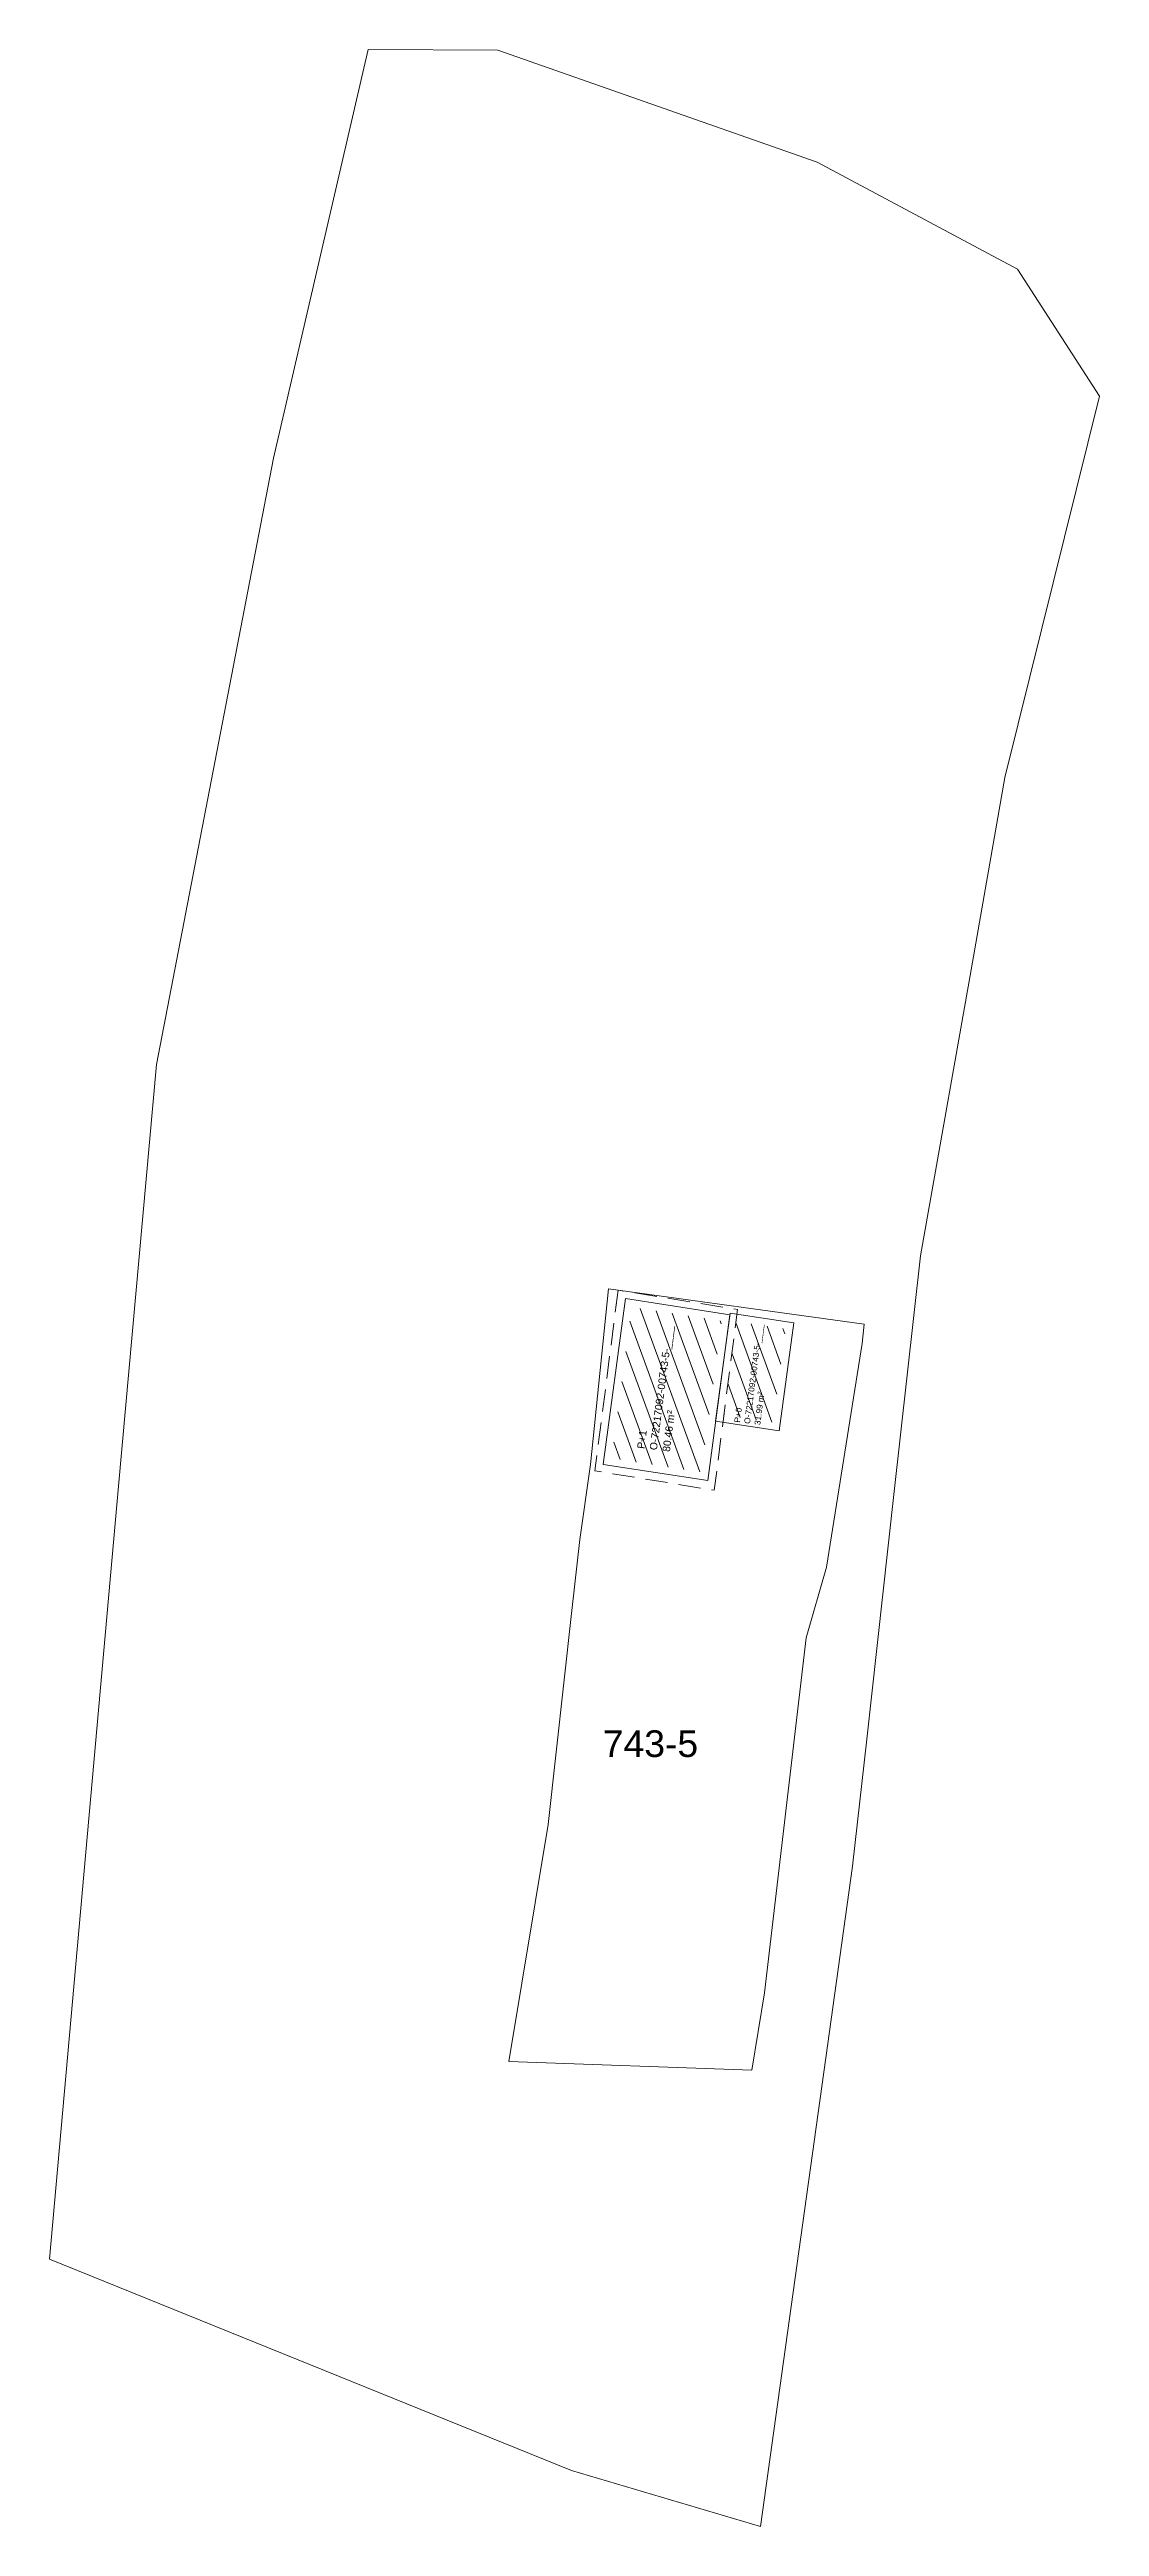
# Model space of a CAD drawing. Header units: metres. Extents: x 7511624 to 7511695, y 4691891 to 4692058.
import ezdxf
from ezdxf.enums import TextEntityAlignment as Align

# ---------------------------------------------------------------- set-up
doc = ezdxf.new("R2010")
doc.units = ezdxf.units.M
doc.linetypes.add('DASHED', pattern=[0.75, 0.5, -0.25])
doc.layers.add('Etazha', color=7, linetype='Continuous')
doc.layers.add('Nr Parceles Baze', color=7, linetype='Continuous')
for name, color, linetype, lineweight in [('kati 0', 1, 'Continuous', 0), ('Parcela baze', 7, 'Continuous', 0), ('streha', 190, 'DASHED', 0)]:
    doc.layers.add(name, color=color, linetype=linetype, lineweight=lineweight)
doc.styles.get("Standard").update_dxf_attribs({"font": 'arial.ttf'})

msp = doc.modelspace()

# ---------------------------------------------------------------- hatches: boundary and pattern name
at = {"layer": 'kati 0', "linetype": 'DASHED'}
h = msp.add_hatch(dxfattribs=at)
h.set_pattern_fill('ANSI31', color=256, scale=0.3, angle=65)
h.paths.add_polyline_path([(7511669.54, 4691972.51), (7511663.49, 4691973.45), (7511662.13, 4691963.25), (7511668.18, 4691962.31)])
h.paths.add_polyline_path([(7511661.77, 4691962.84), (7511662.53, 4691962.84), (7511662.53, 4691964.07), (7511661.77, 4691964.07)], flags=9)
h.paths.add_polyline_path([(7511667.78, 4691961.72), (7511668.54, 4691961.72), (7511668.54, 4691962.95), (7511667.78, 4691962.95)], flags=9)
h.paths.add_polyline_path([(7511666.45, 4691966.12), (7511666.5, 4691966.5), (7511666.09, 4691966.56), (7511666.04, 4691966.17)], flags=24)
h.paths.add_polyline_path([(7511666.17, 4691963.51), (7511666.52, 4691966.27), (7511665.77, 4691966.37), (7511665.41, 4691963.61)], flags=24)
h.paths.add_polyline_path([(7511665.46, 4691963.57), (7511666.59, 4691972.29), (7511665.63, 4691972.42), (7511664.49, 4691963.69)], flags=24)
h.paths.add_polyline_path([(7511664.45, 4691963.71), (7511664.65, 4691965.22), (7511663.9, 4691965.31), (7511663.7, 4691963.81)], flags=24)
h = msp.add_hatch(dxfattribs=at)
h.set_pattern_fill('ANSI31', color=256, scale=0.3, angle=65)
h.paths.add_polyline_path([(7511673.86, 4691971.97), (7511670.54, 4691972.47), (7511669.96, 4691968.08, -0.366422), (7511670.04, 4691967.97, -0.443803), (7511669.93, 4691967.87), (7511669.85, 4691967.27), (7511669.71, 4691966.17), (7511673.02, 4691965.67)])
h.paths.add_polyline_path([(7511669.88, 4691968.26), (7511671.17, 4691968.26), (7511671.17, 4691969.56), (7511669.88, 4691969.56)], flags=25)
h.paths.add_polyline_path([(7511670.23, 4691971.74), (7511671.92, 4691971.74), (7511671.92, 4691972.96), (7511670.23, 4691972.96)], flags=9)
h.paths.add_polyline_path([(7511672.44, 4691967.45), (7511672.48, 4691967.76), (7511672.15, 4691967.8), (7511672.11, 4691967.49)], flags=24)
h.paths.add_polyline_path([(7511672.25, 4691965.35), (7511672.53, 4691967.56), (7511671.92, 4691967.64), (7511671.64, 4691965.43)], flags=9)
h.paths.add_polyline_path([(7511671.68, 4691965.4), (7511672.59, 4691972.37), (7511671.81, 4691972.47), (7511670.91, 4691965.5)], flags=9)
h.paths.add_polyline_path([(7511670.88, 4691965.51), (7511671.04, 4691966.71), (7511670.43, 4691966.79), (7511670.27, 4691965.59)], flags=9)

# ---------------------------------------------------------------- linework, layer by layer
at = {"layer": 'kati 0', "elevation": 617.14, "flags": 128}
for points in [[(7511670.1, 4691972.93), (7511663.06, 4691974.03), (7511661.57, 4691962.83), (7511668.61, 4691961.74)], [(7511670.12, 4691973.04), (7511669.14, 4691965.75), (7511673.44, 4691965.1), (7511674.42, 4691972.39)]]:
    msp.add_lwpolyline(points, close=True, dxfattribs=at)
at = {"layer": 'Parcela baze', "flags": 128}
msp.add_lwpolyline([(7511624.22, 4691909.23), (7511628.87, 4691961.37), (7511631.44, 4691989.8), (7511639.33, 4692030.7), (7511645.71, 4692058.26), (7511654.46, 4692058.22), (7511675.99, 4692050.66), (7511689.51, 4692043.45), (7511695.03, 4692034.89), (7511689.55, 4692012.79), (7511688.65, 4692009.17), (7511686.3, 4691995.81), (7511683.42, 4691979.44), (7511682.97, 4691976.9), (7511681.17, 4691960.81), (7511679.67, 4691947.37), (7511679.33, 4691944.31), (7511678.38, 4691935.73), (7511676.58, 4691922.82), (7511672.17, 4691891.2), (7511659.43, 4691894.97), (7511624.22, 4691909.23)], dxfattribs=at)
msp.add_lwpolyline([(7511679.17, 4691972.3), (7511679.02, 4691970.98), (7511676.61, 4691955.9), (7511675.26, 4691951.14), (7511672.45, 4691927.19), (7511671.59, 4691921.98), (7511655.19, 4691922.56), (7511657.86, 4691938.55), (7511659.45, 4691952.99), (7511659.99, 4691957.77), (7511660.7, 4691962.83), (7511661.93, 4691974.67)], close=True, dxfattribs=at)
at = {"layer": 'streha', "ltscale": 3, "elevation": 622.81, "flags": 128}
msp.add_lwpolyline([(7511662.57, 4691974.59), (7511661, 4691962.4), (7511669.05, 4691961.09), (7511670.62, 4691973.28)], close=True, dxfattribs=at)

# ---------------------------------------------------------------- texts
at = {"layer": 'Etazha', "linetype": 'DASHED'}
for s, height, p in [('O-72217092-00743-5-____', 0.5, (7511665.18, 4691963.77)), ('O-72217092-00743-5-____', 0.4, (7511671.46, 4691965.55)), ('²', 0.433, (7511672.39, 4691967.51)), ('80.46 m', 0.5, (7511666.05, 4691963.66)), ('²', 0.542, (7511666.39, 4691966.2)), ('P+0', 0.4, (7511670.79, 4691965.63)), ('31.99 m', 0.4, (7511672.15, 4691965.47)), ('P+1', 0.5, (7511664.34, 4691963.86))]:
    msp.add_text(s, height=height, rotation=82.592, dxfattribs=at).set_placement(p)
at = {"layer": 'Nr Parceles Baze'}
msp.add_text('743-5', height=1.8, dxfattribs=at).set_placement((7511664.75, 4691944), align=Align.MIDDLE_CENTER)

doc.saveas('drawing.dxf')
